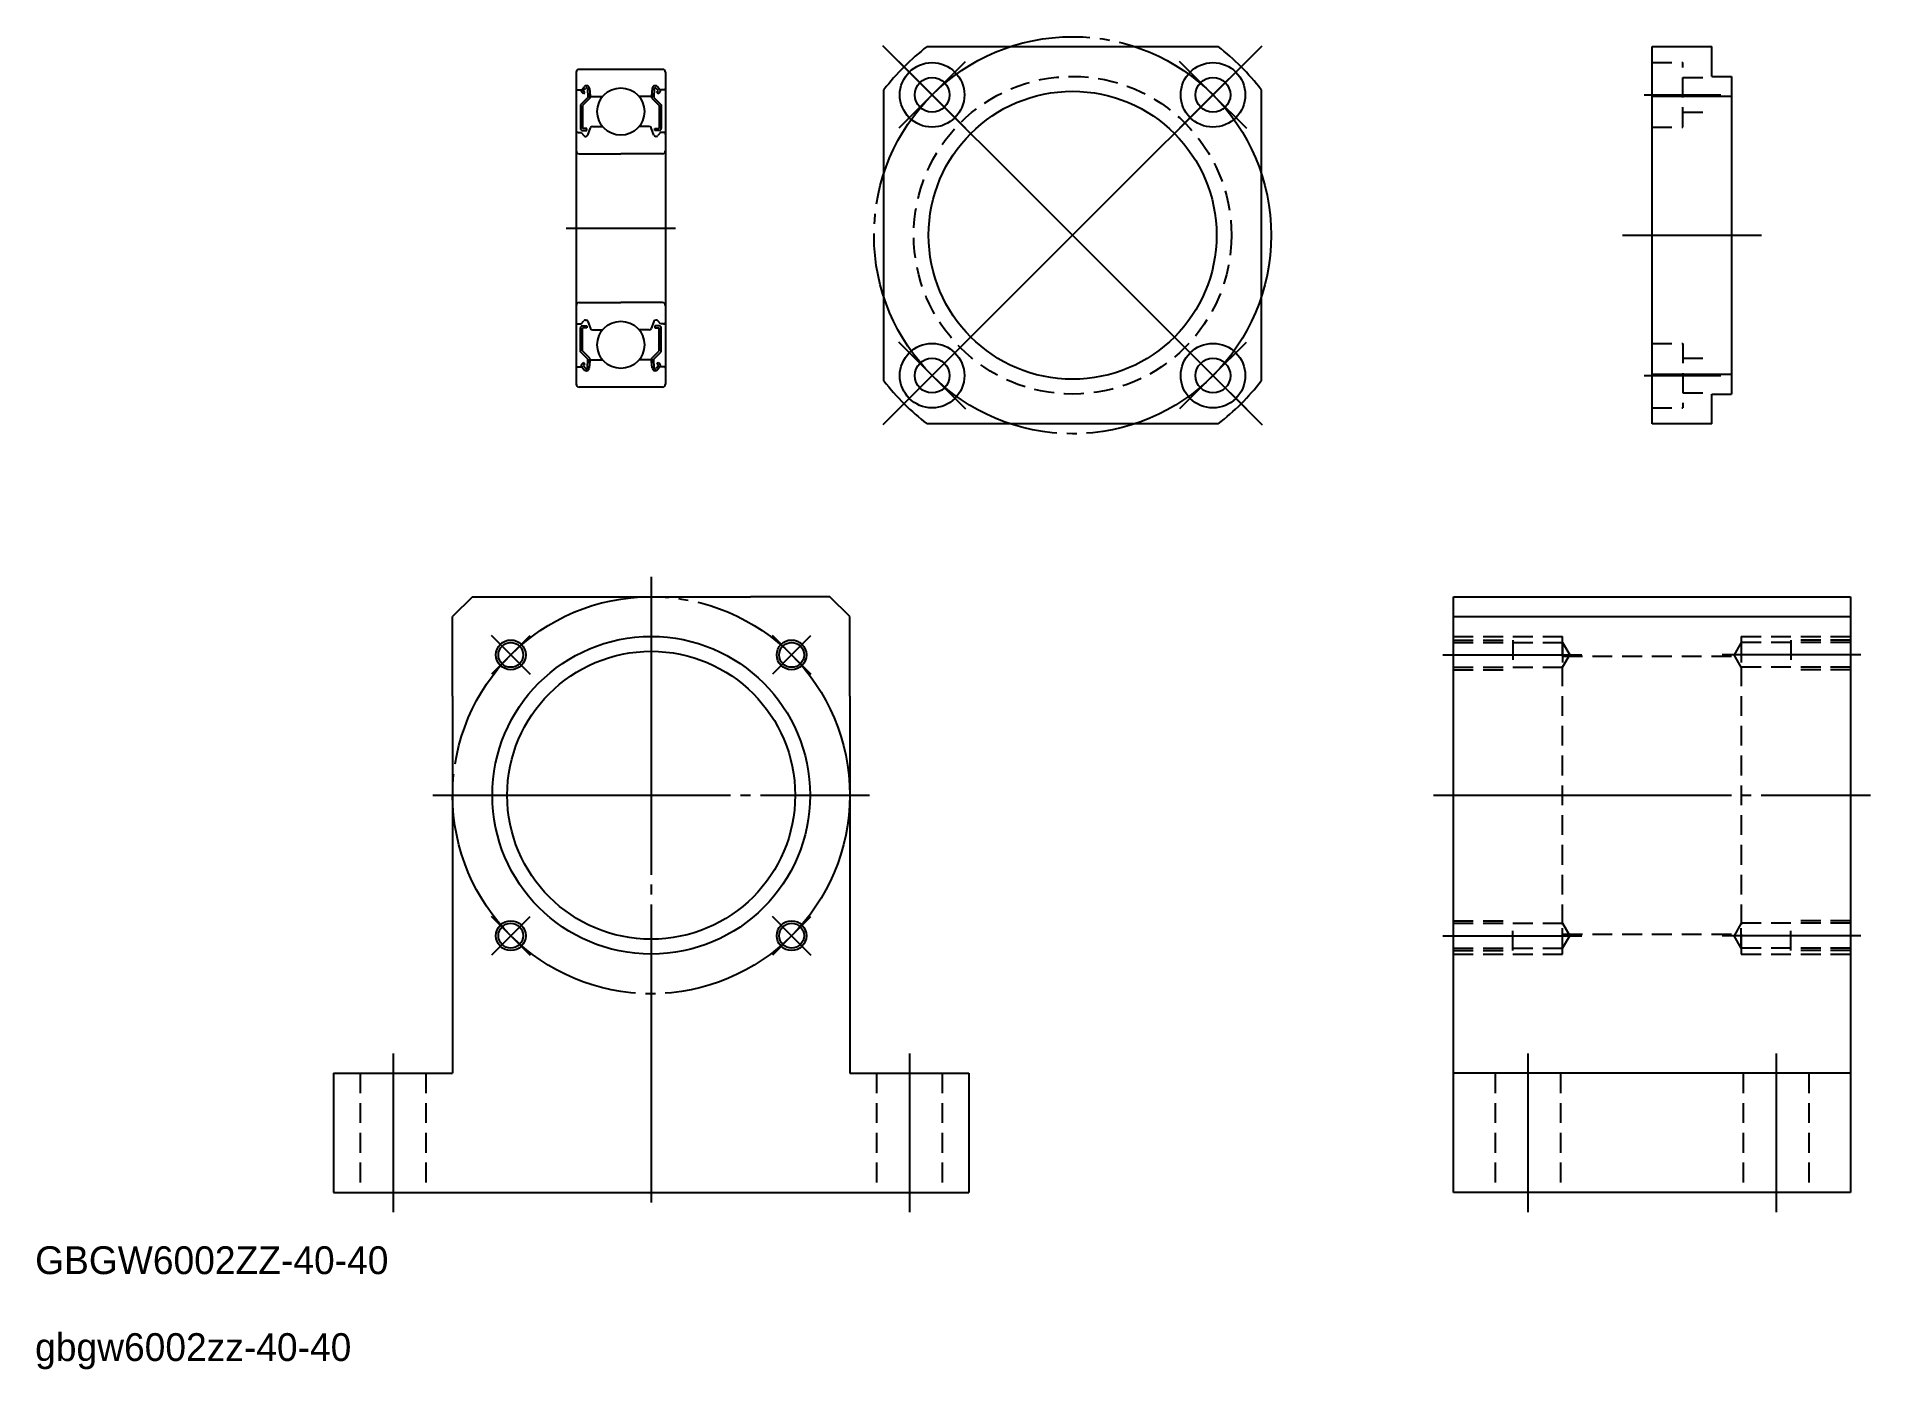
# Model space of a CAD drawing. Extents: x -140 to 45, y -37 to 97.
import ezdxf

# ---------------------------------------------------------------- set-up
doc = ezdxf.new("R2010")
doc.units = 0
doc.linetypes.add('CENTER', pattern=[33, 30, -1, 1, -1])
doc.linetypes.add('DASHED', pattern=[3, 2, -1])
doc.layers.get('0').update_dxf_attribs({"linetype": 'CONTINUOUS'})
doc.layers.add('CENTER', color=7, linetype='CONTINUOUS')
doc.layers.add('寸法線', color=7, linetype='CONTINUOUS')

msp = doc.modelspace()

# ---------------------------------------------------------------- linework, layer by layer
at = {"color": 7, "linetype": 'CONTINUOUS'}
for p, q in [((-49.9, 96.34), (-20.57, 96.34)), ((23.14, 96.34), (29.14, 96.34)), ((23.14, 58.34), (23.14, 96.34)), ((29.14, 93.34), (29.14, 96.34)), ((29.14, 93.34), (31.14, 93.34)), ((31.14, 93.34), (31.14, 61.34)), ((-54.23, 62.68), (-54.23, 92)), ((-16.23, 92), (-16.23, 62.68)), ((23.14, 91.34), (31.14, 91.34)), ((23.14, 63.34), (31.14, 63.34)), ((29.14, 61.34), (31.14, 61.34)), ((29.14, 58.34), (29.14, 61.34)), ((-20.57, 58.34), (-49.9, 58.34)), ((29.14, 58.34), (23.14, 58.34)), ((-95.67, 40.93), (-97.67, 38.93)), ((-95.67, 40.93), (-87.67, 40.93)), ((-87.67, 40.93), (-67.67, 40.93)), ((-59.67, 40.93), (-67.67, 40.93)), ((-57.67, 38.93), (-59.67, 40.93)), ((3.12, 40.93), (43.12, 40.93)), ((3.12, -19.07), (3.12, 40.93)), ((43.12, 40.93), (43.12, -19.07)), ((-97.67, 30.93), (-97.67, 38.93)), ((-57.67, 30.93), (-57.67, 38.93)), ((3.12, 38.93), (43.12, 38.93)), ((-97.67, 30.93), (-97.67, -7.07)), ((-57.67, 30.93), (-57.67, -7.07)), ((-109.67, -7.07), (-109.67, -19.07)), ((-109.67, -7.07), (-97.67, -7.07)), ((-57.67, -7.07), (-45.67, -7.07)), ((-45.67, -7.07), (-45.67, -19.07)), ((43.12, -7.07), (3.12, -7.07)), ((-109.67, -19.07), (-45.67, -19.07)), ((43.12, -19.07), (3.12, -19.07))]:
    msp.add_line(p, q, dxfattribs=at)
at = {"color": 3, "linetype": 'DASHED'}
for p, q in [((23.14, 94.73), (26.24, 94.73)), ((26.24, 88.23), (26.24, 94.73)), ((26.24, 93.23), (29.14, 93.23)), ((26.24, 89.73), (29.14, 89.73)), ((23.14, 88.23), (26.24, 88.23)), ((23.14, 66.45), (26.24, 66.45)), ((26.24, 66.45), (26.24, 59.95)), ((26.24, 64.95), (29.14, 64.95)), ((26.24, 61.45), (29.14, 61.45)), ((23.14, 59.95), (26.24, 59.95)), ((3.12, 36.93), (14.12, 36.93)), ((3.12, 36.57), (9.12, 36.57)), ((3.12, 36.32), (14.12, 36.32)), ((9.12, 36.57), (9.12, 33.57)), ((14.12, 4.93), (14.12, 36.93)), ((14.12, 36.32), (14.84, 35.07)), ((14.12, 36.32), (14.12, 33.82)), ((32.12, 36.32), (31.39, 35.07)), ((32.12, 36.93), (43.12, 36.93)), ((32.12, 36.93), (32.12, 4.93)), ((43.12, 36.32), (32.12, 36.32)), ((32.12, 36.32), (32.12, 33.82)), ((43.12, 36.57), (37.12, 36.57)), ((37.12, 36.57), (37.12, 33.57)), ((3.12, 33.82), (14.12, 33.82)), ((3.12, 33.57), (9.12, 33.57)), ((14.12, 33.82), (14.84, 35.07)), ((14.12, 34.93), (32.12, 34.93)), ((32.12, 33.82), (31.39, 35.07)), ((43.12, 33.82), (32.12, 33.82)), ((43.12, 33.57), (37.12, 33.57)), ((3.12, 8.29), (9.12, 8.29)), ((3.12, 8.04), (14.12, 8.04)), ((9.12, 5.29), (9.12, 8.29)), ((14.12, 8.04), (14.84, 6.79)), ((14.12, 5.54), (14.12, 8.04)), ((32.12, 8.04), (31.39, 6.79)), ((43.12, 8.04), (32.12, 8.04)), ((32.12, 5.54), (32.12, 8.04)), ((43.12, 8.29), (37.12, 8.29)), ((37.12, 5.29), (37.12, 8.29)), ((14.12, 6.93), (32.12, 6.93)), ((14.12, 5.54), (14.84, 6.79)), ((32.12, 5.54), (31.39, 6.79)), ((3.12, 5.54), (14.12, 5.54)), ((3.12, 5.29), (9.12, 5.29)), ((3.12, 4.93), (14.12, 4.93)), ((43.12, 5.54), (32.12, 5.54)), ((32.12, 4.93), (43.12, 4.93)), ((43.12, 5.29), (37.12, 5.29)), ((-106.97, -7.07), (-106.97, -19.07)), ((-100.37, -7.07), (-100.37, -19.07)), ((-54.97, -7.07), (-54.97, -19.07)), ((-48.37, -7.07), (-48.37, -19.07)), ((7.32, -7.07), (7.32, -19.07)), ((13.92, -7.07), (13.92, -19.07)), ((32.32, -7.07), (32.32, -19.07)), ((38.92, -7.07), (38.92, -19.07))]:
    msp.add_line(p, q, dxfattribs=at)
for p, q in [((-85.23, 93.75), (-85.23, 62.35)), ((-80.73, 94.05), (-84.93, 94.05)), ((-76.53, 94.05), (-80.73, 94.05)), ((-76.23, 93.75), (-76.23, 62.35)), ((-85.13, 92), (-84.67, 92)), ((-84.05, 91.23), (-84.8, 90.48)), ((-84.67, 92), (-84.42, 92.29)), ((-84.49, 91.59), (-84.64, 91.71)), ((-83.85, 91.15), (-84.6, 90.4)), ((-84.52, 91.87), (-84.26, 92.17)), ((-84.36, 91.74), (-84.52, 91.87)), ((-84.49, 91.59), (-84.36, 91.74)), ((-84.09, 92.11), (-84.05, 91.23)), ((-83.89, 92.13), (-83.83, 91.39)), ((-83.85, 91.62), (-83.85, 91.15)), ((-83.73, 91.3), (-82.58, 91.3)), ((-77.73, 91.3), (-78.88, 91.3)), ((-77.57, 92.13), (-77.63, 91.39)), ((-77.61, 91.62), (-77.61, 91.15)), ((-77.61, 91.15), (-76.86, 90.4)), ((-77.37, 92.11), (-77.41, 91.23)), ((-77.41, 91.23), (-76.66, 90.48)), ((-76.94, 91.87), (-77.19, 92.17)), ((-77.09, 91.74), (-76.94, 91.87)), ((-76.97, 91.59), (-77.09, 91.74)), ((-76.79, 92), (-77.04, 92.29)), ((-76.97, 91.59), (-76.81, 91.71)), ((-76.33, 92), (-76.79, 92)), ((-84.8, 90.48), (-84.8, 88.1)), ((-84.6, 90.4), (-84.6, 88.1)), ((-76.86, 90.4), (-76.86, 88.1)), ((-76.66, 90.48), (-76.66, 88.1)), ((-85.03, 87.7), (-84.73, 87.7)), ((-84.73, 87.7), (-84.45, 87.37)), ((-84.15, 88.1), (-84.6, 88.1)), ((-84.6, 87.9), (-84.15, 87.9)), ((-84.3, 87.3), (-84.23, 87.3)), ((-84.15, 87.9), (-84.15, 88.1)), ((-84.05, 87.43), (-83.78, 88.16)), ((-83.59, 88.3), (-82.58, 88.3)), ((-77.87, 88.3), (-78.88, 88.3)), ((-77.41, 87.43), (-77.68, 88.16)), ((-77.31, 87.9), (-77.31, 88.1)), ((-77.31, 88.1), (-76.86, 88.1)), ((-76.86, 87.9), (-77.31, 87.9)), ((-77.16, 87.3), (-77.22, 87.3)), ((-76.73, 87.7), (-77, 87.37)), ((-76.43, 87.7), (-76.73, 87.7)), ((-84.93, 85.55), (-80.73, 85.55)), ((-76.53, 85.55), (-80.73, 85.55)), ((-84.93, 70.55), (-80.73, 70.55)), ((-83.65, 70.55), (-83.65, 70.55)), ((-82.68, 70.55), (-82.68, 70.55)), ((-76.53, 70.55), (-80.73, 70.55)), ((-85.03, 68.4), (-84.73, 68.4)), ((-84.73, 68.4), (-84.45, 68.72)), ((-84.3, 68.8), (-84.23, 68.8)), ((-84.05, 68.66), (-83.78, 67.93)), ((-77.41, 68.66), (-77.68, 67.93)), ((-77.16, 68.8), (-77.22, 68.8)), ((-76.73, 68.4), (-77, 68.72)), ((-76.43, 68.4), (-76.73, 68.4)), ((-84.8, 65.61), (-84.8, 68)), ((-84.6, 68.2), (-84.15, 68.2)), ((-84.15, 68), (-84.6, 68)), ((-84.6, 65.7), (-84.6, 68)), ((-84.15, 68.2), (-84.15, 68)), ((-83.59, 67.8), (-82.58, 67.8)), ((-77.87, 67.8), (-78.88, 67.8)), ((-76.86, 68.2), (-77.31, 68.2)), ((-77.31, 68.2), (-77.31, 68)), ((-77.31, 68), (-76.86, 68)), ((-76.86, 65.7), (-76.86, 68)), ((-76.66, 65.61), (-76.66, 68)), ((-84.05, 64.86), (-84.8, 65.61)), ((-83.85, 64.95), (-84.6, 65.7)), ((-84.09, 63.99), (-84.05, 64.86)), ((-83.89, 63.97), (-83.83, 64.7)), ((-83.85, 64.48), (-83.85, 64.95)), ((-83.73, 64.8), (-82.58, 64.8)), ((-77.73, 64.8), (-78.88, 64.8)), ((-77.57, 63.97), (-77.63, 64.7)), ((-77.61, 64.95), (-76.86, 65.7)), ((-77.61, 64.48), (-77.61, 64.95)), ((-77.41, 64.86), (-76.66, 65.61)), ((-77.37, 63.99), (-77.41, 64.86)), ((-85.13, 64.1), (-84.67, 64.1)), ((-84.67, 64.1), (-84.42, 63.8)), ((-84.49, 64.51), (-84.64, 64.38)), ((-84.36, 64.35), (-84.52, 64.23)), ((-84.52, 64.23), (-84.26, 63.93)), ((-84.49, 64.51), (-84.36, 64.35)), ((-76.94, 64.23), (-77.19, 63.93)), ((-76.97, 64.51), (-77.09, 64.35)), ((-77.09, 64.35), (-76.94, 64.23)), ((-76.79, 64.1), (-77.04, 63.8)), ((-76.97, 64.51), (-76.81, 64.38)), ((-76.33, 64.1), (-76.79, 64.1)), ((-76.53, 62.05), (-84.93, 62.05)), ((-76.53, 62.05), (-80.73, 62.05))]:
    msp.add_line(p, q)
at = {"color": 7, "linetype": 'CONTINUOUS'}
for centre, radius in [((-49.38, 91.48), 3.25), ((-21.09, 91.48), 3.25), ((-49.38, 91.48), 1.75), ((-21.09, 91.48), 1.75), ((-49.38, 63.2), 3.25), ((-49.38, 63.2), 1.75), ((-21.09, 63.2), 3.25), ((-21.09, 63.2), 1.75), ((-77.67, 20.93), 16), ((-91.81, 35.07), 1.25), ((-77.67, 20.93), 14.5), ((-63.53, 35.07), 1.25), ((-91.81, 6.79), 1.25), ((-63.53, 6.79), 1.25)]:
    msp.add_circle(centre, radius, dxfattribs=at)
at = {"color": 3, "linetype": 'DASHED'}
msp.add_circle((-35.23, 77.34), 16, dxfattribs=at)
for centre in [(-80.73, 89.8), (-80.73, 66.3)]:
    msp.add_circle(centre, 2.38)
at = {"linetype": 'CONTINUOUS'}
msp.add_circle((-35.23, 77.34), 14.5, dxfattribs=at)
at = {"color": 3, "linetype": 'CONTINUOUS'}
for centre in [(-91.81, 35.07), (-63.53, 35.07), (-91.81, 6.79), (-63.53, 6.79)]:
    msp.add_circle(centre, 1.5, dxfattribs=at)
at = {"color": 7, "linetype": 'CONTINUOUS'}
for start, end in [(127.6585, 142.3415), (37.6585, 52.3415), (217.6585, 232.3415), (307.6585, 322.3415)]:
    msp.add_arc((-35.23, 77.34), 24, start, end, dxfattribs=at)
for centre, radius, start, end in [((-84.93, 93.75), 0.3, 90, 180), ((-84.19, 92.1), 0.3, 4.9968, 140.0002), ((-77.27, 92.1), 0.3, 39.9998, 175.0032), ((-76.53, 93.75), 0.3, 0, 90), ((-85.13, 92.1), 0.1, 180, 270), ((-84.51, 91.87), 0.2, 140.0002, 230.0848), ((-84.19, 92.1), 0.1, 2.8198, 140.0033), ((-83.73, 91.4), 0.1, 184.9968, 269.9995), ((-77.73, 91.4), 0.1, 270.0005, 355.0032), ((-77.27, 92.1), 0.1, 39.9967, 177.1802), ((-76.94, 91.87), 0.2, 309.9152, 39.9998), ((-76.33, 92.1), 0.1, 270, 0), ((-85.03, 87.5), 0.2, 90, 180), ((-84.6, 88.1), 0.2, 180, 270), ((-84.3, 87.5), 0.2, 219.9962, 270), ((-84.23, 87.5), 0.2, 270, 339.9919), ((-83.59, 88.1), 0.2, 90, 159.9919), ((-77.87, 88.1), 0.2, 20.0081, 90), ((-77.22, 87.5), 0.2, 200.0081, 270), ((-77.16, 87.5), 0.2, 270, 320.0038), ((-76.86, 88.1), 0.2, 270, 0), ((-76.43, 87.5), 0.2, 0, 90), ((-84.93, 85.85), 0.3, 180, 270), ((-76.53, 85.85), 0.3, 270, 0), ((-84.93, 70.25), 0.3, 90, 180), ((-76.53, 70.25), 0.3, 0, 90), ((-85.03, 68.6), 0.2, 180, 270), ((-84.3, 68.6), 0.2, 90, 140.0038), ((-84.23, 68.6), 0.2, 20.0081, 90), ((-77.22, 68.6), 0.2, 90, 159.9919), ((-77.16, 68.6), 0.2, 39.9962, 90), ((-76.43, 68.6), 0.2, 270, 0), ((-84.6, 68), 0.2, 90, 180), ((-83.59, 68), 0.2, 200.0081, 270), ((-77.87, 68), 0.2, 270, 339.9919), ((-76.86, 68), 0.2, 0, 90), ((-83.73, 64.7), 0.1, 90.0005, 175.0032), ((-77.73, 64.7), 0.1, 4.9968, 89.9995), ((-85.13, 64), 0.1, 90, 180), ((-84.51, 64.22), 0.2, 129.9152, 219.9998), ((-84.19, 63.99), 0.3, 219.9998, 355.0032), ((-84.19, 63.99), 0.1, 219.9967, 357.1802), ((-77.27, 63.99), 0.3, 184.9968, 320.0002), ((-77.27, 63.99), 0.1, 182.8198, 320.0033), ((-76.94, 64.22), 0.2, 320.0002, 50.0848), ((-76.33, 64), 0.1, 0, 90), ((-84.93, 62.35), 0.3, 180, 270), ((-76.53, 62.35), 0.3, 270, 0)]:
    msp.add_arc(centre, radius, start, end)
at = {"layer": 'CENTER', "color": 1, "linetype": 'CENTER'}
for p, q in [((-35.23, 77.34), (-54.33, 96.43)), ((-35.23, 77.34), (-16.14, 96.43)), ((-49.38, 91.48), (-52.73, 94.84)), ((-49.38, 91.48), (-46.02, 94.84)), ((-21.09, 91.48), (-24.45, 94.84)), ((-21.09, 91.48), (-17.73, 94.84)), ((-49.38, 91.48), (-52.73, 88.12)), ((-49.38, 91.48), (-46.02, 88.12)), ((-21.09, 91.48), (-24.45, 88.12)), ((-21.09, 91.48), (-17.73, 88.12)), ((22.34, 91.48), (30.07, 91.48)), ((-86.23, 78.05), (-75.23, 78.05)), ((-35.23, 77.34), (-54.33, 58.25)), ((-35.23, 77.34), (-16.14, 58.25)), ((20.14, 77.34), (34.14, 77.34)), ((-49.38, 63.2), (-52.73, 66.56)), ((-49.38, 63.2), (-46.02, 66.56)), ((-21.09, 63.2), (-24.45, 66.56)), ((-21.09, 63.2), (-17.73, 66.56)), ((-49.38, 63.2), (-52.73, 59.84)), ((-49.38, 63.2), (-46.02, 59.84)), ((-21.09, 63.2), (-24.45, 59.84)), ((-21.09, 63.2), (-17.73, 59.84)), ((22.34, 63.2), (30.07, 63.2)), ((-77.67, 42.93), (-77.67, -21.07)), ((-91.81, 35.07), (-93.76, 37.02)), ((-91.81, 35.07), (-89.87, 37.02)), ((-63.53, 35.07), (-65.47, 37.02)), ((-63.53, 35.07), (-61.58, 37.02)), ((-91.81, 35.07), (-93.76, 33.13)), ((-91.81, 35.07), (-89.87, 33.13)), ((-63.53, 35.07), (-65.47, 33.13)), ((-63.53, 35.07), (-61.58, 33.13)), ((2.06, 35.07), (14.84, 35.07)), ((2.06, 35.07), (16.05, 35.07)), ((44.17, 35.07), (30.18, 35.07)), ((44.17, 35.07), (31.39, 35.07)), ((-99.67, 20.93), (-55.67, 20.93)), ((1.12, 20.93), (45.12, 20.93)), ((-91.81, 6.79), (-93.76, 8.73)), ((-91.81, 6.79), (-89.87, 8.73)), ((-63.53, 6.79), (-65.47, 8.73)), ((-63.53, 6.79), (-61.58, 8.73)), ((-91.81, 6.79), (-93.76, 4.84)), ((-91.81, 6.79), (-89.87, 4.84)), ((-63.53, 6.79), (-65.47, 4.84)), ((-63.53, 6.79), (-61.58, 4.84)), ((2.06, 6.79), (14.84, 6.79)), ((2.06, 6.79), (16.05, 6.79)), ((44.17, 6.79), (30.18, 6.79)), ((44.17, 6.79), (31.39, 6.79)), ((-103.67, -5.07), (-103.67, -21.07)), ((-51.67, -5.07), (-51.67, -21.07)), ((10.62, -5.07), (10.62, -21.07)), ((35.62, -5.07), (35.62, -21.07))]:
    msp.add_line(p, q, dxfattribs=at)
for centre in [(-35.23, 77.34), (-77.67, 20.93)]:
    msp.add_circle(centre, 20, dxfattribs=at)

# ---------------------------------------------------------------- texts
at = {"layer": '寸法線', "linetype": 'CONTINUOUS'}
for s, p in [('GBGW6002ZZ-40-40', (-139.72, -27.3)), ('gbgw6002zz-40-40', (-139.72, -36.05))]:
    msp.add_text(s, height=2.8, dxfattribs=at).set_placement(p)

doc.saveas('drawing.dxf')
